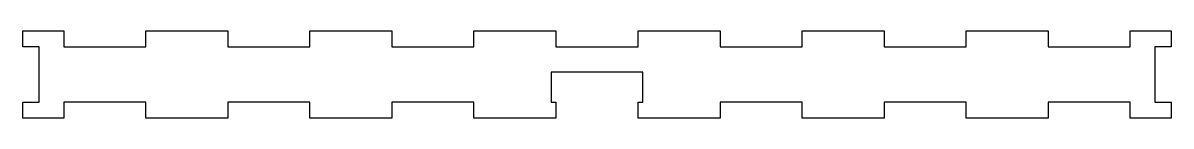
# Model space of a CAD drawing. Header units: millimetres. Extents: x -125 to 125, y 90 to 108.
import ezdxf

# ---------------------------------------------------------------- set-up
doc = ezdxf.new("R2010")
doc.units = ezdxf.units.MM
doc.layers.get('0').update_dxf_attribs({"linetype": 'CONTINUOUS'})

msp = doc.modelspace()

# ---------------------------------------------------------------- linework, layer by layer
msp.add_lwpolyline([(121.5, 93), (125, 93), (125, 89.5), (116.07, 89.5), (116.07, 93), (98.21, 93), (98.21, 89.5), (80.36, 89.5), (80.36, 93), (62.5, 93), (62.5, 89.5), (44.64, 89.5), (44.64, 93), (26.79, 93), (26.79, 89.5), (8.93, 89.5), (8.93, 93), (10, 93), (10, 99.5), (-10, 99.5), (-10, 93), (-8.93, 93), (-8.93, 89.5), (-26.79, 89.5), (-26.79, 93), (-44.64, 93), (-44.64, 89.5), (-62.5, 89.5), (-62.5, 93), (-80.36, 93), (-80.36, 89.5), (-98.21, 89.5), (-98.21, 93), (-116.07, 93), (-116.07, 89.5), (-125, 89.5), (-125, 93), (-121.5, 93), (-121.5, 105), (-125, 105), (-125, 108.5), (-116.07, 108.5), (-116.07, 105), (-98.21, 105), (-98.21, 108.5), (-80.36, 108.5), (-80.36, 105), (-62.5, 105), (-62.5, 108.5), (-44.64, 108.5), (-44.64, 105), (-26.79, 105), (-26.79, 108.5), (-8.93, 108.5), (-8.93, 105), (8.93, 105), (8.93, 108.5), (26.79, 108.5), (26.79, 105), (44.64, 105), (44.64, 108.5), (62.5, 108.5), (62.5, 105), (80.36, 105), (80.36, 108.5), (98.21, 108.5), (98.21, 105), (116.07, 105), (116.07, 108.5), (125, 108.5), (125, 105), (121.5, 105)], close=True)

doc.saveas('drawing.dxf')
